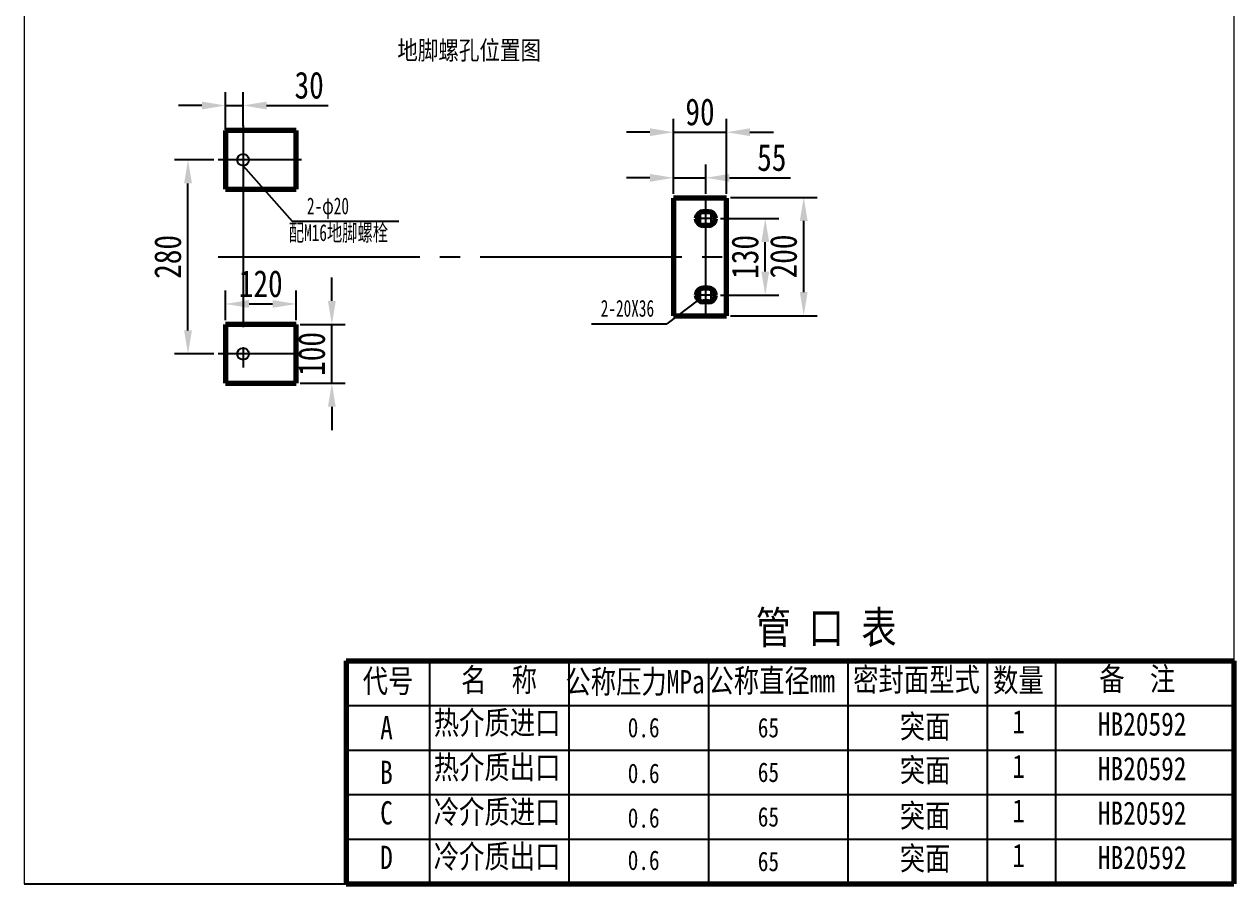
# Model space of a CAD drawing. Header units: millimetres. Extents: x -1351 to 1275, y 768 to 1047.
# Drawn here: x 232.2 to 412.2, y 773.3 to 901.2 of the extents above; entities that cross this region are included whole.
import ezdxf

# ---------------------------------------------------------------- set-up
doc = ezdxf.new("R2010")
doc.units = ezdxf.units.MM
doc.linetypes.add('EB_DASHDOT', pattern=[39, 30, -3, 3, -3])
doc.layers.get('0').update_dxf_attribs({"lineweight": 0})
doc.styles.add('HZTXT', font='TXT.SHX', dxfattribs={"width": 0.8, "bigfont": 'HZTXT.SHX'})
doc.styles.add('标准', font='SIMFANG.TTF', dxfattribs={"width": 0.667})
doc.dimstyles.new('副本STANDARD', dxfattribs={"dimtxt": 4, "dimasz": 3.5, "dimexe": 2, "dimexo": 0.625, "dimgap": 1, "dimtad": 1, "dimdec": 4, "dimdsep": 46, "dimtxsty": 'HZTXT', "dimcen": 0, "dimclrd": 256, "dimclre": 256, "dimclrt": 256, "dimadec": 0, "dimazin": 0, "dimtfac": 1, "dimtdec": 4, "dimtmove": 0, "dimatfit": 3, "dimfxl": 0, "dimtolj": 1, "dimtzin": 0, "dimarcsym": 0})

# ---------------------------------------------------------------- blocks, each defined once
blk = doc.blocks.new('*D164')
at = {"linetype": 'Continuous', "lineweight": -2}
for p, q in [((262.17, 886.05), (262.17, 891.14)), ((264.79, 886.05), (264.79, 891.14)), ((258.67, 889.14), (255.17, 889.14)), ((262.17, 889.14), (264.79, 889.14)), ((268.29, 889.14), (277.44, 889.14))]:
    blk.add_line(p, q, dxfattribs=at)
at = {"linetype": 'Continuous'}
for points in [[(258.67, 889.72), (258.67, 888.55), (262.17, 889.14)], [(268.29, 889.72), (268.29, 888.55), (264.79, 889.14)]]:
    blk.add_solid(points, dxfattribs=at)
at = {"layer": 'Defpoints', "color": 0, "linetype": 'Continuous'}
for p in [(264.79, 889.14), (262.17, 885.42), (264.79, 885.42)]:
    blk.add_point(p, dxfattribs=at)
at = {"linetype": 'Continuous', "lineweight": 25, "insert": (274.62, 892.14), "char_height": 4, "attachment_point": 5, "style": 'HZTXT'}
blk.add_mtext('\\A1;\\fFangSong_GB2312;30', dxfattribs=at)
blk = doc.blocks.new('*D165')
at = {"linetype": 'Continuous', "lineweight": -2}
for p, q in [((328.84, 875.99), (328.84, 880.38)), ((333.65, 875.99), (333.65, 880.38)), ((325.34, 878.38), (321.84, 878.38)), ((328.84, 878.38), (333.65, 878.38)), ((337.15, 878.38), (346.27, 878.38))]:
    blk.add_line(p, q, dxfattribs=at)
at = {"linetype": 'Continuous'}
for points in [[(325.34, 878.96), (325.34, 877.79), (328.84, 878.38)], [(337.15, 878.96), (337.15, 877.79), (333.65, 878.38)]]:
    blk.add_solid(points, dxfattribs=at)
at = {"layer": 'Defpoints', "color": 0, "linetype": 'Continuous'}
for p in [(333.65, 878.38), (328.84, 875.36), (333.65, 875.36)]:
    blk.add_point(p, dxfattribs=at)
at = {"linetype": 'Continuous', "lineweight": 25, "insert": (343.46, 881.38), "char_height": 4, "attachment_point": 5, "style": 'HZTXT'}
blk.add_mtext('\\A1;\\fFangSong_GB2312;55', dxfattribs=at)
blk = doc.blocks.new('*D166')
at = {"linetype": 'Continuous', "lineweight": -2}
for p, q in [((335.85, 872.3), (344.49, 872.3)), ((342.49, 864.42), (342.49, 868.8)), ((335.85, 860.92), (344.49, 860.92))]:
    blk.add_line(p, q, dxfattribs=at)
at = {"linetype": 'Continuous'}
for points in [[(341.91, 868.8), (343.08, 868.8), (342.49, 872.3)], [(341.91, 864.42), (343.08, 864.42), (342.49, 860.92)]]:
    blk.add_solid(points, dxfattribs=at)
at = {"layer": 'Defpoints', "color": 0, "linetype": 'Continuous'}
for p in [(335.23, 872.3), (342.49, 872.3), (335.23, 860.92)]:
    blk.add_point(p, dxfattribs=at)
at = {"linetype": 'Continuous', "lineweight": 25, "insert": (339.49, 866.61), "char_height": 4, "attachment_point": 5, "rotation": 90, "style": 'HZTXT'}
blk.add_mtext('\\A1;\\fFangSong_GB2312;130', dxfattribs=at)
blk = doc.blocks.new('*D167')
at = {"linetype": 'Continuous', "lineweight": -2}
for p, q in [((262.17, 857.17), (262.17, 861.6)), ((272.67, 857.17), (272.67, 861.6)), ((265.67, 859.6), (269.17, 859.6))]:
    blk.add_line(p, q, dxfattribs=at)
at = {"linetype": 'Continuous'}
for points in [[(265.67, 860.19), (265.67, 859.02), (262.17, 859.6)], [(269.17, 860.19), (269.17, 859.02), (272.67, 859.6)]]:
    blk.add_solid(points, dxfattribs=at)
at = {"layer": 'Defpoints', "color": 0, "linetype": 'Continuous'}
for p in [(272.67, 859.6), (262.17, 856.55), (272.67, 856.55)]:
    blk.add_point(p, dxfattribs=at)
at = {"linetype": 'Continuous', "lineweight": 25, "insert": (267.42, 862.6), "char_height": 4, "attachment_point": 5, "style": 'HZTXT'}
blk.add_mtext('\\A1;\\fFangSong_GB2312;120', dxfattribs=at)
blk = doc.blocks.new('*D157')
at = {"linetype": 'Continuous', "lineweight": -2}
for p, q in [((337.34, 875.47), (350.22, 875.47)), ((348.22, 861.36), (348.22, 871.97)), ((337.34, 857.86), (350.22, 857.86))]:
    blk.add_line(p, q, dxfattribs=at)
at = {"linetype": 'Continuous'}
for points in [[(347.63, 871.97), (348.8, 871.97), (348.22, 875.47)], [(347.63, 861.36), (348.8, 861.36), (348.22, 857.86)]]:
    blk.add_solid(points, dxfattribs=at)
at = {"layer": 'Defpoints', "color": 0, "linetype": 'Continuous'}
for p in [(336.72, 875.47), (348.22, 875.47), (336.72, 857.86)]:
    blk.add_point(p, dxfattribs=at)
at = {"linetype": 'Continuous', "lineweight": 25, "insert": (345.22, 866.67), "char_height": 4, "attachment_point": 5, "rotation": 90, "style": 'HZTXT'}
blk.add_mtext('\\A1;\\fFangSong_GB2312;200', dxfattribs=at)
blk = doc.blocks.new('*D160')
at = {"linetype": 'Continuous', "lineweight": -2}
for p, q in [((260.45, 881.05), (254.59, 881.05)), ((256.59, 855.67), (256.59, 877.55)), ((260.45, 852.17), (254.59, 852.17))]:
    blk.add_line(p, q, dxfattribs=at)
at = {"linetype": 'Continuous'}
for points in [[(256.01, 877.55), (257.18, 877.55), (256.59, 881.05)], [(256.01, 855.67), (257.18, 855.67), (256.59, 852.17)]]:
    blk.add_solid(points, dxfattribs=at)
at = {"layer": 'Defpoints', "color": 0, "linetype": 'Continuous'}
for p in [(256.59, 881.05), (261.08, 881.05), (261.08, 852.17)]:
    blk.add_point(p, dxfattribs=at)
at = {"linetype": 'Continuous', "lineweight": 25, "insert": (253.59, 866.61), "char_height": 4, "attachment_point": 5, "rotation": 90, "style": 'HZTXT'}
blk.add_mtext('\\A1;\\fFangSong_GB2312;280', dxfattribs=at)
blk = doc.blocks.new('*D162')
at = {"linetype": 'Continuous', "lineweight": -2}
for p, q in [((278, 860.05), (278, 863.55)), ((273.29, 856.55), (280, 856.55)), ((278, 847.8), (278, 856.55)), ((273.29, 847.8), (280, 847.8)), ((278, 844.3), (278, 840.8))]:
    blk.add_line(p, q, dxfattribs=at)
at = {"linetype": 'Continuous'}
for points in [[(277.41, 860.05), (278.58, 860.05), (278, 856.55)], [(277.41, 844.3), (278.58, 844.3), (278, 847.8)]]:
    blk.add_solid(points, dxfattribs=at)
at = {"layer": 'Defpoints', "color": 0, "linetype": 'Continuous'}
for p in [(272.67, 856.55), (278, 856.55), (272.67, 847.8)]:
    blk.add_point(p, dxfattribs=at)
at = {"linetype": 'Continuous', "lineweight": 25, "insert": (275, 852.17), "char_height": 4, "attachment_point": 5, "rotation": 90, "style": 'HZTXT'}
blk.add_mtext('\\A1;\\fFangSong_GB2312;100', dxfattribs=at)
blk = doc.blocks.new('*D163')
at = {"linetype": 'Continuous', "lineweight": -2}
for p, q in [((328.84, 875.99), (328.84, 887.17)), ((336.72, 875.99), (336.72, 887.17)), ((325.34, 885.17), (321.84, 885.17)), ((328.84, 885.17), (336.72, 885.17)), ((340.22, 885.17), (343.72, 885.17))]:
    blk.add_line(p, q, dxfattribs=at)
at = {"linetype": 'Continuous'}
for points in [[(325.34, 885.75), (325.34, 884.58), (328.84, 885.17)], [(340.22, 885.75), (340.22, 884.58), (336.72, 885.17)]]:
    blk.add_solid(points, dxfattribs=at)
at = {"layer": 'Defpoints', "color": 0, "linetype": 'Continuous'}
for p in [(336.72, 885.17), (328.84, 875.36), (336.72, 875.36)]:
    blk.add_point(p, dxfattribs=at)
at = {"linetype": 'Continuous', "lineweight": 25, "insert": (332.78, 888.17), "char_height": 4, "attachment_point": 5, "style": 'HZTXT'}
blk.add_mtext('\\A1;\\fFangSong_GB2312;90', dxfattribs=at)

msp = doc.modelspace()

# ---------------------------------------------------------------- linework, layer by layer
at = {"color": 7}
for p, q in [((232.21593, 1044.3072), (232.21593, 773.3072)), ((412.21593, 1044.3072), (412.21593, 773.3072))]:
    msp.add_line(p, q, dxfattribs=at)
at = {"linetype": 'Continuous', "lineweight": 25}
for p, q in [((262.16551, 885.53289), (262.16551, 887.64059)), ((264.79051, 886.25914), (264.79051, 887.64059)), ((264.79051, 880.17352), (272.08498, 871.94954)), ((272.08498, 871.94954), (287.95143, 871.94954)), ((332.53536, 860.19962), (327.82925, 856.63246)), ((316.6207, 856.63246), (327.82925, 856.63246)), ((292.55074, 806.4848), (292.55074, 773.3072)), ((313.28674, 806.4848), (313.28674, 773.3072)), ((334.02274, 806.4848), (334.02274, 773.3072)), ((354.75874, 806.4848), (354.75874, 773.3072)), ((375.49474, 806.4848), (375.49474, 773.3072)), ((385.6901, 806.51298), (385.6901, 773.33538)), ((280.10914, 799.84928), (412.21593, 799.84928)), ((280.10914, 793.21376), (412.21593, 793.21376)), ((280.10914, 786.57824), (412.21593, 786.57824)), ((280.10914, 779.94272), (412.21593, 779.94272)), ((232.21593, 773.3072), (412.21593, 773.3072))]:
    msp.add_line(p, q, dxfattribs=at)
at = {"linetype": 'EB_DASHDOT', "lineweight": 25}
for p, q in [((264.79051, 886.14976), (264.79051, 847.2307)), ((273.46749, 881.04852), (261.07675, 881.04852)), ((333.65301, 857.86102), (333.65301, 875.36102)), ((332.86551, 871.10856), (332.86551, 873.48848)), ((334.44051, 871.10856), (334.44051, 873.48848)), ((335.22801, 872.29852), (332.07801, 872.29852)), ((261.0865, 866.61102), (336.71551, 866.61102)), ((335.22801, 860.92352), (332.07801, 860.92352)), ((332.86551, 859.73356), (332.86551, 862.11348)), ((334.44051, 859.73356), (334.44051, 862.11348)), ((273.46749, 852.17352), (261.07675, 852.17352))]:
    msp.add_line(p, q, dxfattribs=at)
at = {"linetype": 'Continuous', "lineweight": 70}
for p, q in [((272.66551, 885.42352), (262.16551, 885.42352)), ((262.16551, 885.42352), (262.16551, 876.67352)), ((272.66551, 876.67352), (272.66551, 885.42352)), ((262.16551, 876.67352), (272.66551, 876.67352)), ((328.84051, 875.36102), (328.84051, 857.86102)), ((336.71551, 875.36102), (328.84051, 875.36102)), ((336.71551, 857.86102), (336.71551, 875.36102)), ((334.04676, 873.32227), (333.25926, 873.32227)), ((334.04676, 871.27477), (333.25926, 871.27477)), ((334.04676, 861.94727), (333.25926, 861.94727)), ((334.04676, 859.89977), (333.25926, 859.89977)), ((328.84051, 857.86102), (336.71551, 857.86102)), ((272.66551, 856.54852), (262.16551, 856.54852)), ((262.16551, 856.54852), (262.16551, 847.79852)), ((272.66551, 847.79852), (272.66551, 856.54852)), ((262.16551, 847.79852), (272.66551, 847.79852)), ((280.10914, 806.4848), (280.10914, 773.3072)), ((280.10914, 806.4848), (412.21593, 806.4848)), ((412.21593, 806.4848), (412.21593, 773.3072)), ((280.10914, 773.3072), (412.21593, 773.3072))]:
    msp.add_line(p, q, dxfattribs=at)
at = {"linetype": 'Continuous', "lineweight": 25}
for centre in [(264.79051, 881.04852), (264.79051, 852.17352)]:
    msp.add_circle(centre, 0.875, dxfattribs=at)
at = {"linetype": 'Continuous', "lineweight": 70}
for centre, start, end in [((333.25926, 872.29852), 90, 180), ((334.04676, 872.29852), 0, 90), ((333.25926, 872.29852), 180, 270), ((334.04676, 872.29852), 270, 0), ((333.25926, 860.92352), 90, 180), ((333.25926, 860.92352), 180, 270), ((334.04676, 860.92352), 0, 90), ((334.04676, 860.92352), 270, 0)]:
    msp.add_arc(centre, 1.02375, start, end, dxfattribs=at)

# ---------------------------------------------------------------- texts
at = {"linetype": 'Continuous', "lineweight": 25, "attachment_point": 1}
for s, insert, char_height, style in [('\\fFangSong_GB2312|b0|i0|p34;地脚螺孔位置图', (287.73928, 898.75929), 2.8, 'HZTXT'), ('\\fKaiTi_GB2312|b0|i0|p34;2-φ20', (274.28886, 875.45033), 2.5, '标准'), ('\\fKaiTi_GB2312|b0|i0|p34;配M16地脚螺栓', (271.59026, 871.47259), 2.5, '标准'), ('\\fKaiTi_GB2312|b0|i0|p34;2-20X36', (318.00968, 860.20916), 2.5, '标准'), ('\\fFangSong_GB2312|b0|i0|p34; 管 口 表', (338.4778, 813.85422), 4.8, 'HZTXT'), ('\\fFangSong_GB2312|b0|i0|p34;代号', (282.5849, 805.22224), 3.456, 'HZTXT'), ('\\fFangSong_GB2312|b0|i0|p34;名  称', (297.2295, 805.37471), 3.456, 'HZTXT'), ('\\fFangSong_GB2312|b0|i0|p34;公称压力MPa', (312.75365, 805.11649), 3.456, 'HZTXT'), ('\\fFangSong_GB2312|b0|i0|p34;公称直径mm', (334.03632, 805.26153), 3.456, 'HZTXT'), ('\\fFangSong_GB2312|b0|i0|p34;密封面型式', (355.57253, 805.43088), 3.456, 'HZTXT'), ('\\fFangSong_GB2312|b0|i0|p34;数量', (376.38896, 805.3315), 3.456, 'HZTXT'), ('\\fFangSong_GB2312|b0|i0|p34;备  注', (392.20217, 805.52698), 3.456, 'HZTXT'), ('\\fFangSong_GB2312|b0|i0|p34;热介质进口', (293.16503, 799.01342), 3.456, 'HZTXT'), ('\\fFangSong_GB2312|b0|i0|p34;A', (285.18891, 798.26008), 3.456, 'HZTXT'), ('{\\fFangSong_GB2312|b0|i0|c134|p34;0.6}', (322.02834, 798.01036), 2.903, 'HZTXT'), ('\\fFangSong_GB2312|b0|i0|p34;65', (341.38391, 798.00129), 2.903, 'HZTXT'), ('\\fFangSong_GB2312|b0|i0|p34;突面', (362.51012, 798.45634), 3.456, 'HZTXT'), ('\\fFangSong_GB2312|b0|i0|p34;1', (379.25266, 799.16523), 3.456, 'HZTXT'), ('{\\fSimSun|b0|i0|c134|p2; HB20592}', (390.11898, 798.82287), 3.456, 'HZTXT'), ('\\fFangSong_GB2312|b0|i0|p34;热介质出口', (293.16503, 792.3779), 3.456, 'HZTXT'), ('\\fFangSong_GB2312|b0|i0|p34;突面', (362.51012, 791.95936), 3.456, 'HZTXT'), ('\\fFangSong_GB2312|b0|i0|p34;1', (379.25266, 792.52971), 3.456, 'HZTXT'), ('{\\fSimSun|b0|i0|c134|p2; HB20592\\fFangSong_GB2312|b0|i0|c134|p34;}', (390.11898, 792.18735), 3.456, 'HZTXT'), ('\\fFangSong_GB2312|b0|i0|p34;B', (285.18891, 791.62456), 3.456, 'HZTXT'), ('{\\fFangSong_GB2312|b0|i0|c134|p34;0.6}', (322.02834, 791.20884), 2.903, 'HZTXT'), ('\\fFangSong_GB2312|b0|i0|p34;65', (341.38391, 791.36577), 2.903, 'HZTXT'), ('\\fFangSong_GB2312|b0|i0|p34;C', (285.18891, 785.60194), 3.456, 'HZTXT'), ('\\fFangSong_GB2312|b0|i0|p34;冷介质进口', (293.16503, 785.74238), 3.456, 'HZTXT'), ('\\fFangSong_GB2312|b0|i0|p34;突面', (362.51012, 785.17362), 3.456, 'HZTXT'), ('\\fFangSong_GB2312|b0|i0|p34;1', (379.25266, 785.89419), 3.456, 'HZTXT'), ('{\\fSimSun|b0|i0|c134|p2; HB20592\\fFangSong_GB2312|b0|i0|c134|p34;}', (390.11898, 785.55183), 3.456, 'HZTXT'), ('{\\fFangSong_GB2312|b0|i0|c134|p34;0.6}', (322.02834, 784.57321), 2.903, 'HZTXT'), ('\\fFangSong_GB2312|b0|i0|p34;65', (341.38391, 784.73025), 2.903, 'HZTXT'), ('\\fFangSong_GB2312|b0|i0|p34;冷介质出口', (293.16503, 779.10686), 3.456, 'HZTXT'), ('\\fFangSong_GB2312|b0|i0|p34;D', (285.18891, 778.96642), 3.456, 'HZTXT'), ('{\\fFangSong_GB2312|b0|i0|c134|p34;0.6}', (322.02834, 778.26936), 2.903, 'HZTXT'), ('\\fFangSong_GB2312|b0|i0|p34;65', (341.38391, 778.09473), 2.903, 'HZTXT'), ('\\fFangSong_GB2312|b0|i0|p34;突面', (362.51012, 778.82101), 3.456, 'HZTXT'), ('\\fFangSong_GB2312|b0|i0|p34;1', (379.25266, 779.25867), 3.456, 'HZTXT'), ('{\\fSimSun|b0|i0|c134|p2; HB20592\\fFangSong_GB2312|b0|i0|c134|p34;}', (390.11898, 778.94448), 3.456, 'HZTXT')]:
    msp.add_mtext(s, dxfattribs=dict(at, insert=insert, char_height=char_height, style=style))

# ---------------------------------------------------------------- dimensions: what is measured, and where the dimension line sits
at = {"linetype": 'Continuous', "lineweight": 25}
for base, p1, p2, text, picture, middle in [((264.79051, 889.13742), (262.16551, 885.42352), (264.79051, 885.42352), '\\fFangSong_GB2312;30', '*D164', (274.61538, 892.13742)), ((336.71551, 885.16581), (328.84051, 875.36102), (336.71551, 875.36102), '\\fFangSong_GB2312;90', '*D163', (332.77801, 888.16581)), ((333.65301, 878.37602), (328.84051, 875.36102), (333.65301, 875.36102), '\\fFangSong_GB2312;55', '*D165', (343.46058, 881.37602)), ((272.66551, 859.60478), (262.16551, 856.54852), (272.66551, 856.54852), '\\fFangSong_GB2312;120', '*D167', (267.41551, 862.60478))]:
    dim = msp.add_linear_dim(base=base, p1=p1, p2=p2, text=text, dimstyle='副本STANDARD', dxfattribs=at)
    dim.commit()
    dim.dimension.update_dxf_attribs({"geometry": picture, "text_midpoint": middle})
for base, p1, p2, text, picture, middle in [((256.59384, 881.04852), (261.07675, 852.17352), (261.07675, 881.04852), '\\fFangSong_GB2312;280', '*D160', (253.59384, 866.61102)), ((348.21716, 875.47039), (336.71551, 857.86102), (336.71551, 875.47039), '\\fFangSong_GB2312;200', '*D157', (345.21716, 866.66571)), ((342.49382, 872.29852), (335.22801, 860.92352), (335.22801, 872.29852), '\\fFangSong_GB2312;130', '*D166', (339.49382, 866.61102)), ((277.99736, 856.54852), (272.66551, 847.79852), (272.66551, 856.54852), '\\fFangSong_GB2312;100', '*D162', (274.99736, 852.17352))]:
    dim = msp.add_linear_dim(base=base, p1=p1, p2=p2, angle=90, text=text, dimstyle='副本STANDARD', dxfattribs=at)
    dim.commit()
    dim.dimension.update_dxf_attribs({"geometry": picture, "text_midpoint": middle})

doc.saveas('drawing.dxf')
